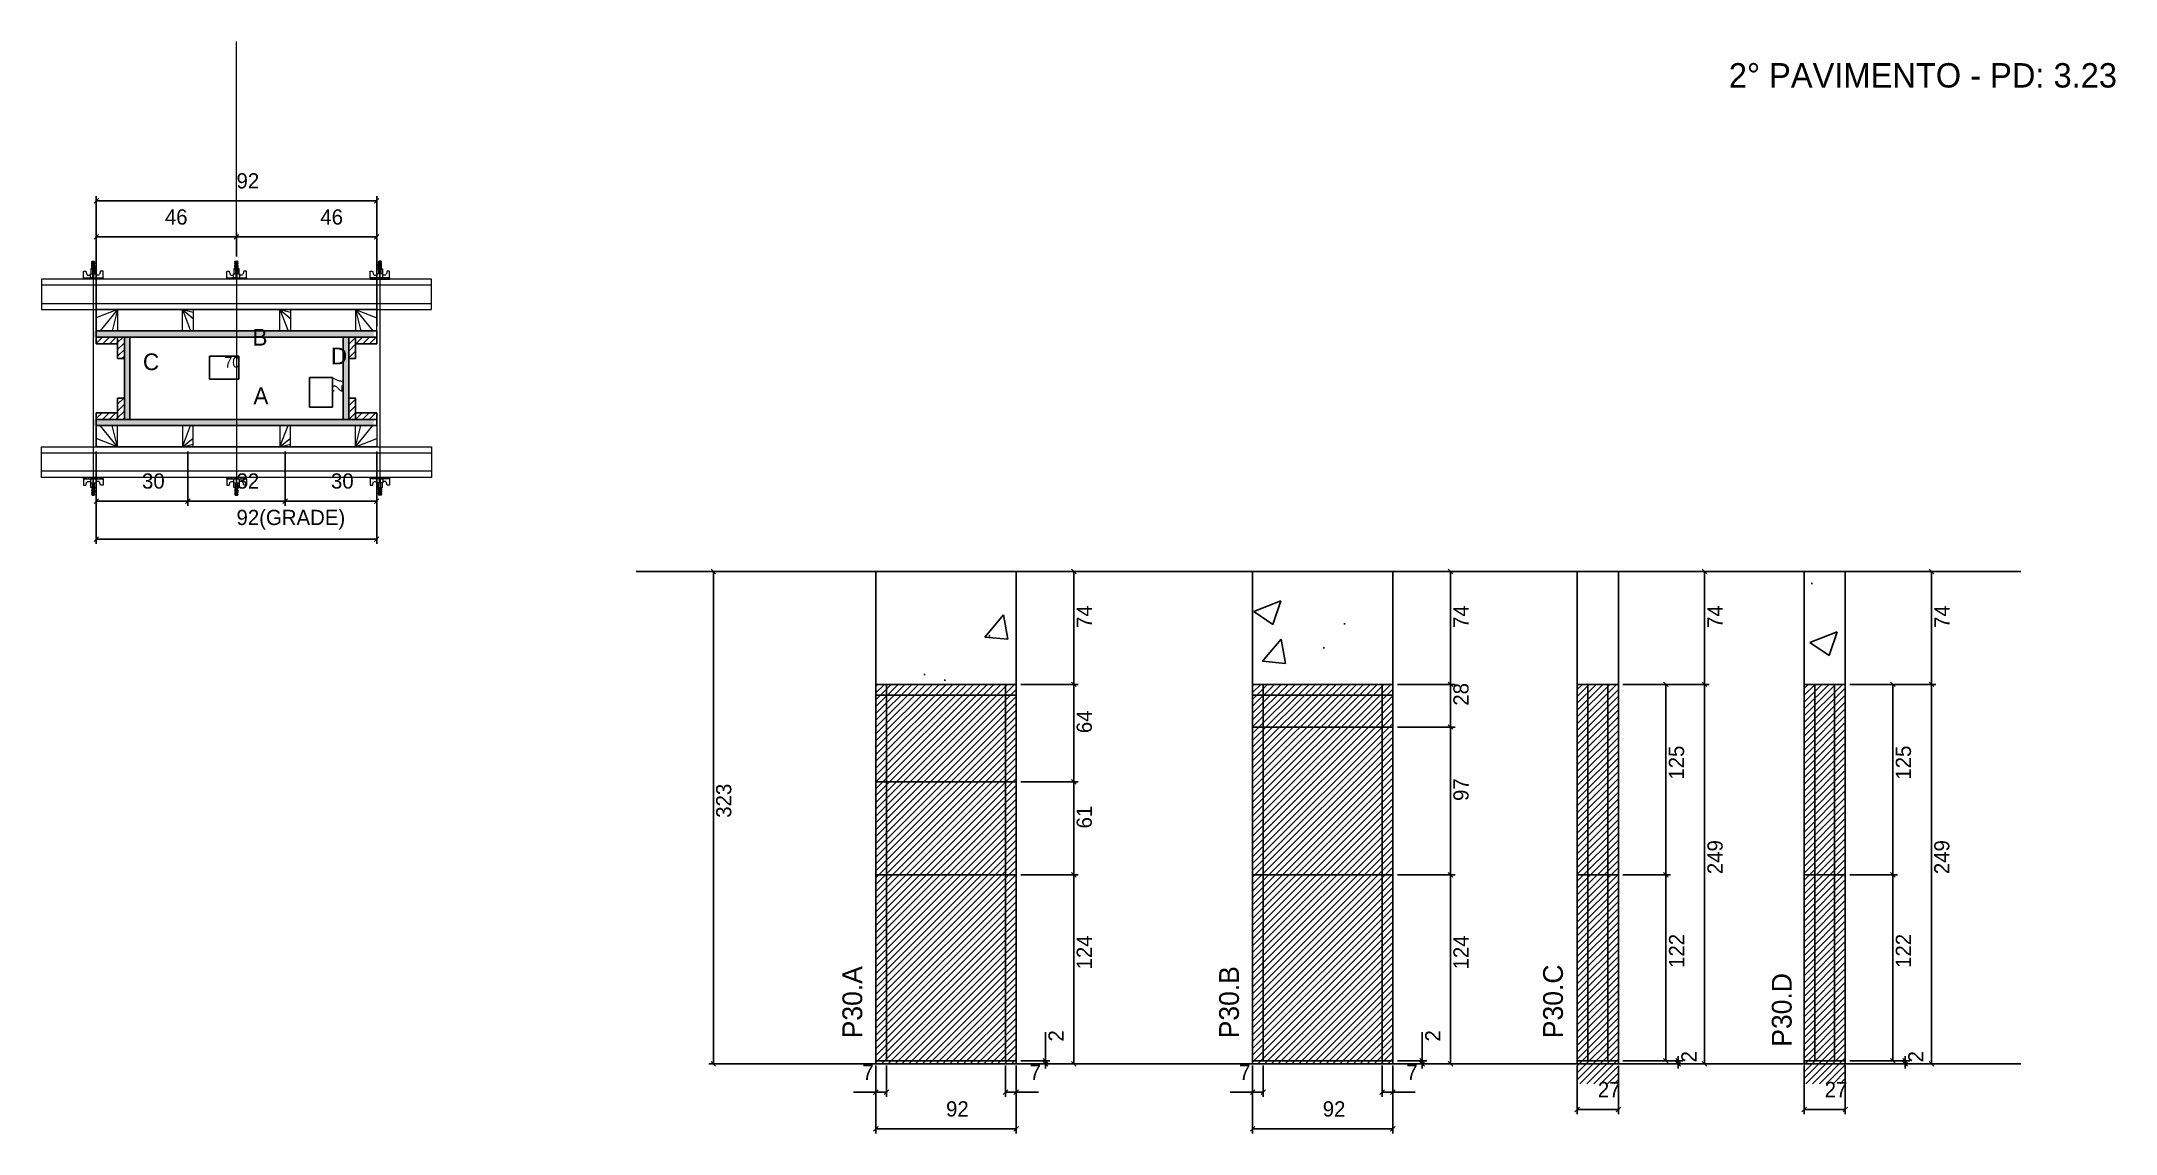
# Model space of a CAD drawing. Header units: metres. Extents: x 5088 to 6449, y 2747 to 3463.
import ezdxf

# ---------------------------------------------------------------- set-up
doc = ezdxf.new("R2010")
doc.units = ezdxf.units.M
for name, color, linetype in [('CHAPA', 7, 'Continuous'), ('COTA', 7, 'Continuous'), ('Hachura', 7, 'Continuous'), ('Madeira', 7, 'Continuous'), ('NIVEL 2° PAV.', 7, 'Continuous'), ('NOMENCLATURA', 7, 'Continuous'), ('Nível', 7, 'Continuous'), ('Painéis', 7, 'Continuous'), ('Perfil Metálico', 7, 'Continuous'), ('SARR_2.2x7', 7, 'Continuous'), ('SARRAFO', 7, 'Continuous'), ('Texto Seção', 7, 'Continuous'), ('TEXTO_GERAL', 7, 'Continuous')]:
    doc.layers.add(name, color=color, linetype=linetype)

msp = doc.modelspace()

# ---------------------------------------------------------------- hatches: boundary and pattern name
at = {"layer": 'COTA'}
h = msp.add_hatch(dxfattribs=at)
h.set_pattern_fill('AR-CONC')
h.paths.add_polyline_path([(5635.5, 3041.3), (5727.5, 3041.3), (5727.5, 3115.3), (5635.5, 3115.3), (5635.5, 3041.3)])
h = msp.add_hatch(dxfattribs=at)
h.set_pattern_fill('AR-CONC')
h.paths.add_polyline_path([(5882.7, 3041.3), (5974.7, 3041.3), (5974.7, 3115.3), (5882.7, 3115.3), (5882.7, 3041.3)])
h = msp.add_hatch(dxfattribs=at)
h.set_pattern_fill('AR-CONC')
h.paths.add_polyline_path([(6095.7, 3041.3), (6122.7, 3041.3), (6122.7, 3115.3), (6095.7, 3115.3), (6095.7, 3041.3)])
h = msp.add_hatch(dxfattribs=at)
h.set_pattern_fill('AR-CONC')
h.paths.add_polyline_path([(6244.6, 3041.3), (6271.6, 3041.3), (6271.6, 3115.3), (6244.6, 3115.3), (6244.6, 3041.3)])
at = {"layer": 'Hachura'}
h = msp.add_hatch(color=7, dxfattribs=at)
h.dxf.hatch_style = 1
h.paths.add_polyline_path([(5121.9, 3269.1), (5121.9, 3273.1), (5305.9, 3273.1), (5305.9, 3269.1), (5121.9, 3269.1), (5121.9, 3269.1)])
h = msp.add_hatch(dxfattribs=at)
h.set_pattern_fill('ANSI31')
h.paths.add_polyline_path([(5137.9, 3269.1), (5137.9, 3264.7), (5123.9, 3264.7), (5123.9, 3269.1), (5137.9, 3269.1)])
h = msp.add_hatch(dxfattribs=at)
h.set_pattern_fill('ANSI31')
h.paths.add_polyline_path([(5142.3, 3269.1), (5137.9, 3269.1), (5137.9, 3255.1), (5142.3, 3255.1), (5142.3, 3269.1)])
h = msp.add_hatch(color=7, dxfattribs=at)
h.dxf.hatch_style = 1
h.paths.add_polyline_path([(5145.9, 3269.1), (5142.3, 3269.1), (5142.3, 3215.1), (5145.9, 3215.1), (5145.9, 3269.1)])
h = msp.add_hatch(color=7, dxfattribs=at)
h.dxf.hatch_style = 1
h.paths.add_polyline_path([(5145.9, 3269.1), (5142.3, 3269.1), (5142.3, 3215.1), (5145.9, 3215.1), (5145.9, 3269.1)])
h = msp.add_hatch(color=7, dxfattribs=at)
h.dxf.hatch_style = 1
h.paths.add_polyline_path([(5289.5, 3269.1), (5285.9, 3269.1), (5285.9, 3215.1), (5289.5, 3215.1), (5289.5, 3269.1)])
h = msp.add_hatch(color=7, dxfattribs=at)
h.dxf.hatch_style = 1
h.paths.add_polyline_path([(5289.5, 3269.1), (5285.9, 3269.1), (5285.9, 3215.1), (5289.5, 3215.1), (5289.5, 3269.1)])
h = msp.add_hatch(dxfattribs=at)
h.set_pattern_fill('ANSI31')
h.paths.add_polyline_path([(5293.9, 3269.1), (5289.5, 3269.1), (5289.5, 3255.1), (5293.9, 3255.1), (5293.9, 3269.1)])
h = msp.add_hatch(dxfattribs=at)
h.set_pattern_fill('ANSI31')
h.paths.add_polyline_path([(5293.9, 3269.1), (5293.9, 3264.7), (5307.9, 3264.7), (5307.9, 3269.1), (5293.9, 3269.1)])
h = msp.add_hatch(dxfattribs=at)
h.set_pattern_fill('ANSI31')
h.paths.add_polyline_path([(5142.3, 3215.1), (5137.9, 3215.1), (5137.9, 3229.1), (5142.3, 3229.1), (5142.3, 3215.1)])
h = msp.add_hatch(dxfattribs=at)
h.set_pattern_fill('ANSI31')
h.paths.add_polyline_path([(5293.9, 3215.1), (5289.5, 3215.1), (5289.5, 3229.1), (5293.9, 3229.1), (5293.9, 3215.1)])
h = msp.add_hatch(color=7, dxfattribs=at)
h.dxf.hatch_style = 1
h.paths.add_polyline_path([(5121.9, 3215.1), (5121.9, 3211.1), (5305.9, 3211.1), (5305.9, 3215.1), (5121.9, 3215.1), (5121.9, 3215.1)])
h = msp.add_hatch(dxfattribs=at)
h.set_pattern_fill('ANSI31')
h.paths.add_polyline_path([(5137.9, 3215.1), (5137.9, 3219.5), (5123.9, 3219.5), (5123.9, 3215.1), (5137.9, 3215.1)])
h = msp.add_hatch(dxfattribs=at)
h.set_pattern_fill('ANSI31')
h.paths.add_polyline_path([(5293.9, 3215.1), (5293.9, 3219.5), (5307.9, 3219.5), (5307.9, 3215.1), (5293.9, 3215.1)])
h = msp.add_hatch(dxfattribs=at)
h.set_pattern_fill('ANSI31')
h.paths.add_polyline_path([(5727.5, 2792.3), (5727.5, 3041.3), (5635.5, 3041.3), (5635.5, 2792.3), (5727.5, 2792.3)])
h = msp.add_hatch(dxfattribs=at)
h.set_pattern_fill('ANSI31')
h.paths.add_polyline_path([(5974.7, 2792.3), (5974.7, 3041.3), (5882.7, 3041.3), (5882.7, 2792.3), (5974.7, 2792.3)])
h = msp.add_hatch(dxfattribs=at)
h.set_pattern_fill('ANSI31')
h.paths.add_polyline_path([(6122.7, 2779.3), (6122.7, 3041.3), (6095.7, 3041.3), (6095.7, 2779.3), (6122.7, 2779.3)])
h = msp.add_hatch(dxfattribs=at)
h.set_pattern_fill('ANSI31')
h.paths.add_polyline_path([(6271.6, 2779.3), (6271.6, 3041.3), (6244.6, 3041.3), (6244.6, 2779.3), (6271.6, 2779.3)])

# ---------------------------------------------------------------- linework, layer by layer
at = {"layer": 'CHAPA', "color": 1, "lineweight": 25}
for points in [[(5123.9, 3269.1), (5123.9, 3273.1), (5307.9, 3273.1), (5307.9, 3269.1)], [(5123.9, 3269.1), (5123.9, 3273.1), (5307.9, 3273.1), (5307.9, 3269.1)], [(5145.9, 3269.1), (5142.3, 3269.1), (5142.3, 3215.1), (5145.9, 3215.1)], [(5145.9, 3269.1), (5142.3, 3269.1), (5142.3, 3215.1), (5145.9, 3215.1)], [(5289.5, 3269.1), (5285.9, 3269.1), (5285.9, 3215.1), (5289.5, 3215.1)], [(5289.5, 3269.1), (5285.9, 3269.1), (5285.9, 3215.1), (5289.5, 3215.1)], [(5123.9, 3215.1), (5123.9, 3211.1), (5307.9, 3211.1), (5307.9, 3215.1)], [(5123.9, 3215.1), (5123.9, 3211.1), (5307.9, 3211.1), (5307.9, 3215.1)]]:
    msp.add_lwpolyline(points, close=True, dxfattribs=at)
at = {"layer": 'COTA', "color": 0, "lineweight": 25}
for p, q in [((5125.4, 3360), (5122.4, 3357)), ((5306.4, 3357), (5309.4, 3360)), ((5125.4, 3336.3), (5122.4, 3333.3)), ((5217.4, 3336.3), (5214.4, 3333.3)), ((5214.4, 3333.3), (5217.4, 3336.3)), ((5306.4, 3333.3), (5309.4, 3336.3)), ((5125.4, 3163), (5122.4, 3160)), ((5185.4, 3163), (5182.4, 3160)), ((5182.4, 3160), (5185.4, 3163)), ((5249.4, 3163), (5246.4, 3160)), ((5246.4, 3160), (5249.4, 3163)), ((5306.4, 3160), (5309.4, 3163)), ((5125.4, 3138), (5122.4, 3135)), ((5306.4, 3135), (5309.4, 3138)), ((5766.8, 3113.8), (5763.8, 3116.8)), ((6014, 3113.8), (6011, 3116.8)), ((6180.7, 3113.8), (6177.7, 3116.8)), ((6329.6, 3113.8), (6326.6, 3116.8)), ((5763.8, 3042.8), (5766.8, 3039.8)), ((5766.8, 3039.8), (5763.8, 3042.8)), ((6014, 3039.8), (6011, 3042.8)), ((6011, 3042.8), (6014, 3039.8)), ((6155.4, 3039.8), (6152.4, 3042.8)), ((6180.7, 3039.8), (6177.7, 3042.8)), ((6177.7, 3042.8), (6180.7, 3039.8)), ((6304.3, 3039.8), (6301.3, 3042.8)), ((6326.6, 3042.8), (6329.6, 3039.8)), ((6329.6, 3039.8), (6326.6, 3042.8)), ((6014, 3011.8), (6011, 3014.8)), ((6011, 3014.8), (6014, 3011.8)), ((5766.8, 2975.8), (5763.8, 2978.8)), ((5763.8, 2978.8), (5766.8, 2975.8)), ((5766.8, 2914.8), (5763.8, 2917.8)), ((5763.8, 2917.8), (5766.8, 2914.8)), ((6014, 2914.8), (6011, 2917.8)), ((6011, 2917.8), (6014, 2914.8)), ((6155.4, 2914.8), (6152.4, 2917.8)), ((6152.4, 2917.8), (6155.4, 2914.8)), ((6304.3, 2914.8), (6301.3, 2917.8)), ((6301.3, 2917.8), (6304.3, 2914.8)), ((5745.2, 2795.8), (5748.2, 2792.8)), ((5748.2, 2790.8), (5745.2, 2793.8)), ((5763.8, 2793.8), (5766.8, 2790.8)), ((5992.4, 2795.8), (5995.4, 2792.8)), ((5995.4, 2790.8), (5992.4, 2793.8)), ((6011, 2793.8), (6014, 2790.8)), ((6152.4, 2795.8), (6155.4, 2792.8)), ((6160.5, 2795.8), (6163.5, 2792.8)), ((6163.5, 2790.8), (6160.5, 2793.8)), ((6177.7, 2793.8), (6180.7, 2790.8)), ((6301.3, 2795.8), (6304.3, 2792.8)), ((6309.4, 2795.8), (6312.4, 2792.8)), ((6312.4, 2790.8), (6309.4, 2793.8)), ((6326.6, 2793.8), (6329.6, 2790.8)), ((5637, 2775.3), (5634, 2772.3)), ((5641, 2772.3), (5644, 2775.3)), ((5722, 2775.3), (5719, 2772.3)), ((5726, 2772.3), (5729, 2775.3)), ((5884.2, 2775.3), (5881.2, 2772.3)), ((5888.2, 2772.3), (5891.2, 2775.3)), ((5969.2, 2775.3), (5966.2, 2772.3)), ((5973.2, 2772.3), (5976.2, 2775.3)), ((6097.2, 2763.9), (6094.2, 2760.9)), ((6121.2, 2760.9), (6124.2, 2763.9)), ((6246.1, 2763.9), (6243.1, 2760.9)), ((6270.1, 2760.9), (6273.1, 2763.9)), ((5637, 2751.2), (5634, 2748.2)), ((5726, 2748.2), (5729, 2751.2)), ((5884.2, 2751.2), (5881.2, 2748.2)), ((5973.2, 2748.2), (5976.2, 2751.2))]:
    msp.add_line(p, q, dxfattribs=at)
at = {"layer": 'COTA', "color": 241, "lineweight": 25}
for p, q in [((5123.9, 3276.1), (5123.9, 3361.5)), ((5307.9, 3358.5), (5123.9, 3358.5)), ((5307.9, 3276.1), (5307.9, 3361.5)), ((5123.9, 3310.1), (5123.9, 3337.8)), ((5123.9, 3334.8), (5215.9, 3334.8)), ((5215.9, 3321.9), (5215.9, 3337.8)), ((5215.9, 3321.9), (5215.9, 3337.8)), ((5307.9, 3334.8), (5215.9, 3334.8)), ((5307.9, 3310.1), (5307.9, 3337.8)), ((5123.9, 3194.1), (5123.9, 3133.5)), ((5123.9, 3194.1), (5123.9, 3158.5)), ((5183.9, 3194.1), (5183.9, 3158.5)), ((5183.9, 3194.1), (5183.9, 3158.5)), ((5247.9, 3194.1), (5247.9, 3158.5)), ((5247.9, 3194.1), (5247.9, 3158.5)), ((5307.9, 3194.1), (5307.9, 3133.5)), ((5307.9, 3194.1), (5307.9, 3158.5)), ((5183.9, 3161.5), (5123.9, 3161.5)), ((5247.9, 3161.5), (5183.9, 3161.5)), ((5307.9, 3161.5), (5247.9, 3161.5)), ((5123.9, 3136.5), (5307.9, 3136.5)), ((5727.5, 3115.3), (5635.5, 3115.3)), ((5635.5, 3041.3), (5635.5, 3115.3)), ((5727.5, 3041.3), (5727.5, 3115.3)), ((5974.7, 3115.3), (5882.7, 3115.3)), ((5882.7, 3041.3), (5882.7, 3115.3)), ((5974.7, 3041.3), (5974.7, 3115.3))]:
    msp.add_line(p, q, dxfattribs=at)
at = {"layer": 'COTA', "color": 180, "lineweight": 25}
for p, q in [((5217.5, 3256.6), (5198.2, 3256.6)), ((5198.2, 3256.6), (5198.2, 3241.6)), ((5217.5, 3241.6), (5217.5, 3256.6)), ((5198.2, 3241.6), (5217.5, 3241.6)), ((5278.9, 3242.5), (5263.9, 3242.5)), ((5263.9, 3242.5), (5263.9, 3223.2)), ((5278.9, 3223.2), (5278.9, 3242.5)), ((5263.9, 3223.2), (5278.9, 3223.2))]:
    msp.add_line(p, q, dxfattribs=at)
at = {"layer": 'COTA', "color": 4, "lineweight": 25}
for p, q in [((5730.5, 3115.3), (5768.3, 3115.3)), ((5765.3, 3041.3), (5765.3, 3115.3)), ((5977.7, 3115.3), (6015.5, 3115.3)), ((6012.5, 3041.3), (6012.5, 3115.3)), ((6125.7, 3115.3), (6182.2, 3115.3)), ((6179.2, 3041.3), (6179.2, 3115.3)), ((6274.6, 3115.3), (6331.1, 3115.3)), ((6328.1, 3041.3), (6328.1, 3115.3)), ((5730.5, 3041.3), (5768.3, 3041.3)), ((5730.5, 3041.3), (5768.3, 3041.3)), ((5765.3, 2977.3), (5765.3, 3041.3)), ((5977.7, 3041.3), (6015.5, 3041.3)), ((5977.7, 3041.3), (6015.5, 3041.3)), ((6012.5, 3013.3), (6012.5, 3041.3)), ((6125.7, 3041.3), (6156.9, 3041.3)), ((6125.7, 3041.3), (6182.2, 3041.3)), ((6125.7, 3041.3), (6182.2, 3041.3)), ((6153.9, 2916.3), (6153.9, 3041.3)), ((6179.2, 3041.3), (6179.2, 2792.3)), ((6274.6, 3041.3), (6331.1, 3041.3)), ((6274.6, 3041.3), (6305.8, 3041.3)), ((6274.6, 3041.3), (6331.1, 3041.3)), ((6302.8, 2916.3), (6302.8, 3041.3)), ((6328.1, 3041.3), (6328.1, 2792.3)), ((5977.7, 3013.3), (6015.5, 3013.3)), ((5977.7, 3013.3), (6015.5, 3013.3)), ((6012.5, 2916.3), (6012.5, 3013.3)), ((5730.5, 2977.3), (5768.3, 2977.3)), ((5730.5, 2977.3), (5768.3, 2977.3)), ((5765.3, 2916.3), (5765.3, 2977.3)), ((5730.5, 2916.3), (5768.3, 2916.3)), ((5730.5, 2916.3), (5768.3, 2916.3)), ((5765.3, 2792.3), (5765.3, 2916.3)), ((5977.7, 2916.3), (6015.5, 2916.3)), ((5977.7, 2916.3), (6015.5, 2916.3)), ((6012.5, 2792.3), (6012.5, 2916.3)), ((6125.7, 2916.3), (6156.9, 2916.3)), ((6125.7, 2916.3), (6156.9, 2916.3)), ((6153.9, 2916.3), (6153.9, 2794.3)), ((6274.6, 2916.3), (6305.8, 2916.3)), ((6274.6, 2916.3), (6305.8, 2916.3)), ((6302.8, 2916.3), (6302.8, 2794.3)), ((5746.7, 2794.3), (5746.7, 2813.1)), ((5993.9, 2794.3), (5993.9, 2813.1)), ((5635.5, 2791.3), (5635.5, 2746.7)), ((5642.5, 2791.3), (5642.5, 2770.8)), ((5720.5, 2791.3), (5720.5, 2770.8)), ((5727.5, 2791.3), (5727.5, 2746.7)), ((5730.5, 2794.3), (5749.7, 2794.3)), ((5730.5, 2792.3), (5749.7, 2792.3)), ((5730.5, 2792.3), (5768.3, 2792.3)), ((5746.7, 2792.3), (5746.7, 2794.3)), ((5746.7, 2792.3), (5746.7, 2789.3)), ((5882.7, 2791.3), (5882.7, 2746.7)), ((5889.7, 2791.3), (5889.7, 2770.8)), ((5967.7, 2791.3), (5967.7, 2770.8)), ((5974.7, 2791.3), (5974.7, 2746.7)), ((5977.7, 2794.3), (5996.9, 2794.3)), ((5977.7, 2792.3), (5996.9, 2792.3)), ((5977.7, 2792.3), (6015.5, 2792.3)), ((5993.9, 2792.3), (5993.9, 2794.3)), ((5993.9, 2792.3), (5993.9, 2789.3)), ((6095.7, 2791.3), (6095.7, 2759.4)), ((6122.7, 2791.3), (6122.7, 2759.4)), ((6125.7, 2794.3), (6165, 2794.3)), ((6125.7, 2794.3), (6156.9, 2794.3)), ((6125.7, 2792.3), (6165, 2792.3)), ((6125.7, 2792.3), (6182.2, 2792.3)), ((6162, 2794.3), (6162, 2797.3)), ((6162, 2792.3), (6162, 2794.3)), ((6162, 2792.3), (6162, 2789.3)), ((6244.6, 2791.3), (6244.6, 2759.4)), ((6271.6, 2791.3), (6271.6, 2759.4)), ((6274.6, 2794.3), (6313.9, 2794.3)), ((6274.6, 2794.3), (6305.8, 2794.3)), ((6274.6, 2792.3), (6313.9, 2792.3)), ((6274.6, 2792.3), (6331.1, 2792.3)), ((6310.9, 2794.3), (6310.9, 2797.3)), ((6310.9, 2792.3), (6310.9, 2794.3)), ((6310.9, 2792.3), (6310.9, 2789.3)), ((5635.5, 2789.3), (5635.5, 2770.8)), ((5727.5, 2789.3), (5727.5, 2770.8)), ((5882.7, 2789.3), (5882.7, 2770.8)), ((5974.7, 2789.3), (5974.7, 2770.8)), ((5635.5, 2773.8), (5620.7, 2773.8)), ((5642.5, 2773.8), (5635.5, 2773.8)), ((5720.5, 2773.8), (5727.5, 2773.8)), ((5727.5, 2773.8), (5742.2, 2773.8)), ((5882.7, 2773.8), (5867.9, 2773.8)), ((5889.7, 2773.8), (5882.7, 2773.8)), ((5967.7, 2773.8), (5974.7, 2773.8)), ((5974.7, 2773.8), (5989.4, 2773.8)), ((5727.5, 2749.7), (5635.5, 2749.7)), ((5974.7, 2749.7), (5882.7, 2749.7)), ((6095.7, 2762.4), (6122.7, 2762.4)), ((6244.6, 2762.4), (6271.6, 2762.4))]:
    msp.add_line(p, q, dxfattribs=at)
at = {"layer": 'COTA', "color": 241, "lineweight": 25}
for points in [[(6122.7, 3041.3), (6122.7, 3115.3), (6095.7, 3115.3), (6095.7, 3041.3)], [(6271.6, 3041.3), (6271.6, 3115.3), (6244.6, 3115.3), (6244.6, 3041.3)]]:
    msp.add_lwpolyline(points, dxfattribs=at)
at = {"layer": 'Hachura', "color": 0, "lineweight": 9}
for p, q in [((5115.5, 3312.3), (5117.1, 3312.3)), ((5115.5, 3307.1), (5115.5, 3312.2)), ((5115.5, 3308), (5128.4, 3308)), ((5115.5, 3308), (5120.6, 3308)), ((5115.6, 3308), (5115.6, 3307.1)), ((5115.8, 3308), (5115.8, 3307.1)), ((5116.2, 3308), (5116.2, 3307.1)), ((5116.6, 3308), (5116.6, 3307.1)), ((5117.1, 3312.3), (5117.7, 3310.1)), ((5117.5, 3308), (5117.5, 3307.1)), ((5118, 3309.8), (5120, 3309.8)), ((5118.9, 3308), (5118.9, 3307.1)), ((5120, 3310.6), (5123.9, 3310.6)), ((5120, 3308), (5120, 3310.6)), ((5121.9, 3308), (5120, 3308)), ((5123.6, 3313.8), (5120.2, 3313.8)), ((5120.2, 3313.8), (5120.2, 3310.6)), ((5123.6, 3313.7), (5120.2, 3313.7)), ((5120.6, 3308), (5121.3, 3308)), ((5120.8, 3318.2), (5123, 3317.1)), ((5122.9, 3316.9), (5120.8, 3317.9)), ((5120.8, 3317), (5123, 3315.9)), ((5122.9, 3315.7), (5120.8, 3316.8)), ((5120.8, 3315.8), (5123, 3314.8)), ((5122.9, 3314.5), (5120.8, 3315.6)), ((5122, 3313.8), (5120.8, 3314.4)), ((5120.9, 3318.6), (5121.2, 3318.9)), ((5120.9, 3318.3), (5120.9, 3318.6)), ((5122.8, 3318.6), (5120.9, 3318.6)), ((5120.9, 3318.3), (5122.8, 3317.3)), ((5120.9, 3318.3), (5122.8, 3317.3)), ((5120.9, 3317.1), (5120.9, 3317.7)), ((5122.8, 3316.8), (5120.9, 3317.7)), ((5120.9, 3317.1), (5122.8, 3316.1)), ((5120.9, 3315.9), (5120.9, 3316.6)), ((5122.8, 3315.6), (5120.9, 3316.6)), ((5120.9, 3316.4), (5120.9, 3316.6)), ((5120.9, 3315.9), (5122.8, 3315)), ((5120.9, 3314.8), (5120.9, 3315.4)), ((5122.8, 3314.5), (5120.9, 3315.4)), ((5120.9, 3314.8), (5122.8, 3313.8)), ((5121.8, 3313.8), (5120.9, 3314.3)), ((5120.9, 3313.8), (5120.9, 3314.3)), ((5121, 3307.7), (5121, 3307.9)), ((5121, 3307.3), (5121, 3307.7)), ((5121.2, 3318.9), (5122.5, 3318.9)), ((5121.3, 3313.8), (5121.3, 3310.6)), ((5122.8, 3317.9), (5121.5, 3318.6)), ((5121.6, 3308), (5121.6, 3310)), ((5122.9, 3318), (5121.8, 3318.6)), ((5121.9, 3308), (5121.9, 3307.1)), ((5122.1, 3310), (5122.1, 3308)), ((5122.3, 3318.6), (5123, 3318.2)), ((5122.8, 3318.6), (5122.5, 3318.9)), ((5122.6, 3318.6), (5122.8, 3318.5)), ((5122.8, 3317.9), (5122.8, 3317.3)), ((5122.8, 3316.1), (5122.8, 3316.8)), ((5122.8, 3315.4), (5122.8, 3315.6)), ((5122.8, 3315.4), (5122.8, 3315)), ((5122.8, 3314.5), (5122.8, 3313.8)), ((5122.8, 3313.8), (5122.8, 3310.6)), ((5122.9, 3307.9), (5122.9, 3307.4)), ((5123.6, 3310.6), (5123.6, 3313.8)), ((5123.9, 3310.6), (5123.6, 3310.6)), ((5123.9, 3310.6), (5123.6, 3310.6)), ((5123.9, 3310.6), (5123.9, 3308)), ((5125.8, 3309.8), (5123.9, 3309.8)), ((5124.9, 3308), (5124.9, 3307.1)), ((5126.7, 3312.3), (5126.1, 3310.1)), ((5126.4, 3308), (5126.4, 3307.1)), ((5128.4, 3312.3), (5126.7, 3312.3)), ((5127.2, 3308), (5127.2, 3307.1)), ((5127.7, 3308), (5127.7, 3307.1)), ((5128, 3308), (5128, 3307.1)), ((5128.2, 3308), (5128.2, 3307.1)), ((5128.4, 3308), (5128.4, 3312.3)), ((5128.4, 3308), (5128.4, 3307.1)), ((5209.5, 3312.3), (5211.1, 3312.3)), ((5209.5, 3307.1), (5209.5, 3312.2)), ((5209.5, 3308), (5222.4, 3308)), ((5209.5, 3308), (5214.6, 3308)), ((5209.6, 3308), (5209.6, 3307.1)), ((5209.8, 3308), (5209.8, 3307.1)), ((5210.2, 3308), (5210.2, 3307.1)), ((5210.6, 3308), (5210.6, 3307.1)), ((5211.1, 3312.3), (5211.7, 3310.1)), ((5211.5, 3308), (5211.5, 3307.1)), ((5212, 3309.8), (5214, 3309.8)), ((5212.9, 3308), (5212.9, 3307.1)), ((5214, 3310.6), (5217.9, 3310.6)), ((5214, 3308), (5214, 3310.6)), ((5215.9, 3308), (5214, 3308)), ((5217.6, 3313.8), (5214.2, 3313.8)), ((5214.2, 3313.8), (5214.2, 3310.6)), ((5217.6, 3313.7), (5214.2, 3313.7)), ((5214.6, 3308), (5215.3, 3308)), ((5214.8, 3318.2), (5217, 3317.1)), ((5216.9, 3316.9), (5214.8, 3317.9)), ((5214.8, 3317), (5217, 3315.9)), ((5216.9, 3315.7), (5214.8, 3316.8)), ((5214.8, 3315.8), (5217, 3314.8)), ((5216.9, 3314.5), (5214.8, 3315.6)), ((5216, 3313.8), (5214.8, 3314.4)), ((5214.9, 3318.6), (5215.2, 3318.9)), ((5214.9, 3318.3), (5214.9, 3318.6)), ((5216.8, 3318.6), (5214.9, 3318.6)), ((5214.9, 3318.3), (5216.8, 3317.3)), ((5214.9, 3318.3), (5216.8, 3317.3)), ((5214.9, 3317.1), (5214.9, 3317.7)), ((5216.8, 3316.8), (5214.9, 3317.7)), ((5214.9, 3317.1), (5216.8, 3316.1)), ((5214.9, 3315.9), (5214.9, 3316.6)), ((5216.8, 3315.6), (5214.9, 3316.6)), ((5214.9, 3316.4), (5214.9, 3316.6)), ((5214.9, 3315.9), (5216.8, 3315)), ((5214.9, 3314.8), (5214.9, 3315.4)), ((5216.8, 3314.5), (5214.9, 3315.4)), ((5214.9, 3314.8), (5216.8, 3313.8)), ((5215.8, 3313.8), (5214.9, 3314.3)), ((5214.9, 3313.8), (5214.9, 3314.3)), ((5215, 3307.7), (5215, 3307.9)), ((5215, 3307.3), (5215, 3307.7)), ((5215.2, 3318.9), (5216.5, 3318.9)), ((5215.3, 3313.8), (5215.3, 3310.6)), ((5216.8, 3317.9), (5215.5, 3318.6)), ((5215.6, 3308), (5215.6, 3310)), ((5216.9, 3318), (5215.8, 3318.6)), ((5215.9, 3308), (5215.9, 3307.1)), ((5216.1, 3310), (5216.1, 3308)), ((5216.3, 3318.6), (5217, 3318.2)), ((5216.8, 3318.6), (5216.5, 3318.9)), ((5216.6, 3318.6), (5216.8, 3318.5)), ((5216.8, 3317.9), (5216.8, 3317.3)), ((5216.8, 3316.1), (5216.8, 3316.8)), ((5216.8, 3315.4), (5216.8, 3315.6)), ((5216.8, 3315.4), (5216.8, 3315)), ((5216.8, 3314.5), (5216.8, 3313.8)), ((5216.8, 3313.8), (5216.8, 3310.6)), ((5216.9, 3307.9), (5216.9, 3307.4)), ((5217.6, 3310.6), (5217.6, 3313.8)), ((5217.9, 3310.6), (5217.6, 3310.6)), ((5217.9, 3310.6), (5217.6, 3310.6)), ((5217.9, 3310.6), (5217.9, 3308)), ((5219.8, 3309.8), (5217.9, 3309.8)), ((5218.9, 3308), (5218.9, 3307.1)), ((5220.7, 3312.3), (5220.1, 3310.1)), ((5220.4, 3308), (5220.4, 3307.1)), ((5222.4, 3312.3), (5220.7, 3312.3)), ((5221.2, 3308), (5221.2, 3307.1)), ((5221.7, 3308), (5221.7, 3307.1)), ((5222, 3308), (5222, 3307.1)), ((5222.2, 3308), (5222.2, 3307.1)), ((5222.4, 3308), (5222.4, 3312.3)), ((5222.4, 3308), (5222.4, 3307.1)), ((5303.5, 3308), (5303.5, 3312.3)), ((5303.5, 3312.3), (5305.2, 3312.3)), ((5316.4, 3308), (5303.5, 3308)), ((5303.5, 3308), (5303.5, 3307.1)), ((5303.6, 3308), (5303.6, 3307.1)), ((5303.8, 3308), (5303.8, 3307.1)), ((5304.2, 3308), (5304.2, 3307.1)), ((5304.6, 3308), (5304.6, 3307.1)), ((5305.2, 3312.3), (5305.7, 3310.1)), ((5305.5, 3308), (5305.5, 3307.1)), ((5306, 3309.8), (5308, 3309.8)), ((5306.9, 3308), (5306.9, 3307.1)), ((5311.9, 3310.6), (5308, 3310.6)), ((5308, 3310.6), (5308, 3308)), ((5308, 3310.6), (5308.2, 3310.6)), ((5308, 3310.6), (5308.2, 3310.6)), ((5308.2, 3313.8), (5311.6, 3313.8)), ((5308.2, 3310.6), (5308.2, 3313.8)), ((5308.2, 3313.7), (5311.6, 3313.7)), ((5309.5, 3318.6), (5308.9, 3318.2)), ((5308.9, 3318), (5310.1, 3318.6)), ((5311, 3318.2), (5308.9, 3317.1)), ((5308.9, 3316.9), (5311.1, 3317.9)), ((5311, 3317), (5308.9, 3315.9)), ((5308.9, 3315.7), (5311.1, 3316.8)), ((5311, 3315.8), (5308.9, 3314.8)), ((5308.9, 3314.5), (5311.1, 3315.6)), ((5308.9, 3307.9), (5308.9, 3307.4)), ((5309, 3318.6), (5309.3, 3318.9)), ((5309.3, 3318.6), (5309, 3318.5)), ((5309, 3317.9), (5310.3, 3318.6)), ((5309, 3318.6), (5311, 3318.6)), ((5311, 3318.3), (5309, 3317.3)), ((5311, 3318.3), (5309, 3317.3)), ((5309, 3317.9), (5309, 3317.3)), ((5309, 3316.8), (5311, 3317.7)), ((5311, 3317.1), (5309, 3316.1)), ((5309, 3316.1), (5309, 3316.8)), ((5309, 3315.6), (5311, 3316.6)), ((5311, 3315.9), (5309, 3315)), ((5309, 3315.4), (5309, 3315.6)), ((5309, 3315.4), (5309, 3315)), ((5309, 3314.5), (5311, 3315.4)), ((5311, 3314.8), (5309, 3313.8)), ((5309, 3314.5), (5309, 3313.8)), ((5309, 3313.8), (5309, 3310.6)), ((5310.6, 3318.9), (5309.3, 3318.9)), ((5309.7, 3310), (5309.7, 3308)), ((5309.8, 3313.8), (5311.1, 3314.4)), ((5309.9, 3308), (5311.9, 3308)), ((5309.9, 3308), (5309.9, 3307.1)), ((5310.1, 3313.8), (5311, 3314.3)), ((5310.2, 3308), (5310.2, 3310)), ((5311, 3318.6), (5310.6, 3318.9)), ((5310.6, 3313.8), (5310.6, 3310.6)), ((5311.2, 3308), (5310.6, 3308)), ((5310.9, 3307.7), (5310.9, 3307.9)), ((5310.9, 3307.3), (5310.9, 3307.7)), ((5311, 3318.3), (5311, 3318.6)), ((5311, 3317.1), (5311, 3317.7)), ((5311, 3315.9), (5311, 3316.6)), ((5311, 3316.4), (5311, 3316.6)), ((5311, 3314.8), (5311, 3315.4)), ((5311, 3313.8), (5311, 3314.3)), ((5316.4, 3308), (5311.2, 3308)), ((5311.6, 3313.8), (5311.6, 3310.6)), ((5311.9, 3308), (5311.9, 3310.6)), ((5313.8, 3309.8), (5311.9, 3309.8)), ((5313, 3308), (5313, 3307.1)), ((5314.7, 3312.3), (5314.1, 3310.1)), ((5314.4, 3308), (5314.4, 3307.1)), ((5316.4, 3312.3), (5314.7, 3312.3)), ((5315.2, 3308), (5315.2, 3307.1)), ((5315.7, 3308), (5315.7, 3307.1)), ((5316, 3308), (5316, 3307.1)), ((5316.2, 3308), (5316.2, 3307.1)), ((5316.4, 3307.1), (5316.4, 3312.2)), ((5128.4, 3307.1), (5115.5, 3307.1)), ((5127.4, 3307.1), (5119.6, 3307.1)), ((5222.4, 3307.1), (5209.5, 3307.1)), ((5221.4, 3307.1), (5213.6, 3307.1)), ((5303.5, 3307.1), (5316.4, 3307.1)), ((5304.4, 3307.1), (5312.2, 3307.1)), ((5128.4, 3177.1), (5115.5, 3177.1)), ((5115.5, 3177.1), (5115.5, 3172)), ((5115.5, 3176.2), (5128.4, 3176.2)), ((5115.5, 3176.2), (5120.6, 3176.2)), ((5115.5, 3171.9), (5117.1, 3171.9)), ((5115.6, 3176.2), (5115.6, 3177.1)), ((5115.8, 3176.2), (5115.8, 3177.1)), ((5116.2, 3176.2), (5116.2, 3177.1)), ((5116.6, 3176.2), (5116.6, 3177.1)), ((5117.1, 3171.9), (5117.7, 3174.2)), ((5117.5, 3176.2), (5117.5, 3177.1)), ((5118, 3174.4), (5120, 3174.4)), ((5118.9, 3176.2), (5118.9, 3177.1)), ((5127.4, 3177.1), (5119.6, 3177.1)), ((5121.9, 3176.2), (5120, 3176.2)), ((5120, 3176.2), (5120, 3173.6)), ((5120, 3173.6), (5123.9, 3173.6)), ((5120.2, 3170.4), (5120.2, 3173.6)), ((5120.6, 3176.2), (5121.3, 3176.2)), ((5121, 3177), (5121, 3176.5)), ((5121, 3176.5), (5121, 3176.3)), ((5121.3, 3170.4), (5121.3, 3173.6)), ((5121.6, 3176.2), (5121.6, 3174.2)), ((5121.9, 3176.2), (5121.9, 3177.1)), ((5122.1, 3174.2), (5122.1, 3176.2)), ((5122.8, 3170.4), (5122.8, 3173.6)), ((5122.9, 3176.3), (5122.9, 3176.8)), ((5123.6, 3173.6), (5123.6, 3170.4)), ((5123.9, 3173.6), (5123.6, 3173.6)), ((5123.9, 3173.6), (5123.6, 3173.6)), ((5123.9, 3173.6), (5123.9, 3176.2)), ((5125.8, 3174.4), (5123.9, 3174.4)), ((5124.9, 3176.2), (5124.9, 3177.1)), ((5126.7, 3171.9), (5126.1, 3174.2)), ((5126.4, 3176.2), (5126.4, 3177.1)), ((5128.4, 3171.9), (5126.7, 3171.9)), ((5127.2, 3176.2), (5127.2, 3177.1)), ((5127.7, 3176.2), (5127.7, 3177.1)), ((5128, 3176.2), (5128, 3177.1)), ((5128.2, 3176.2), (5128.2, 3177.1)), ((5128.4, 3176.2), (5128.4, 3177.1)), ((5128.4, 3176.2), (5128.4, 3171.9)), ((5222.4, 3177.1), (5209.5, 3177.1)), ((5209.5, 3177.1), (5209.5, 3172)), ((5209.5, 3176.2), (5222.4, 3176.2)), ((5209.5, 3176.2), (5214.6, 3176.2)), ((5209.5, 3171.9), (5211.1, 3171.9)), ((5209.6, 3176.2), (5209.6, 3177.1)), ((5209.8, 3176.2), (5209.8, 3177.1)), ((5210.2, 3176.2), (5210.2, 3177.1)), ((5210.6, 3176.2), (5210.6, 3177.1)), ((5211.1, 3171.9), (5211.7, 3174.2)), ((5211.5, 3176.2), (5211.5, 3177.1)), ((5212, 3174.4), (5214, 3174.4)), ((5212.9, 3176.2), (5212.9, 3177.1)), ((5221.4, 3177.1), (5213.6, 3177.1)), ((5215.9, 3176.2), (5214, 3176.2)), ((5214, 3176.2), (5214, 3173.6)), ((5214, 3173.6), (5217.9, 3173.6)), ((5214.2, 3170.4), (5214.2, 3173.6)), ((5214.6, 3176.2), (5215.3, 3176.2)), ((5215, 3177), (5215, 3176.5)), ((5215, 3176.5), (5215, 3176.3)), ((5215.3, 3170.4), (5215.3, 3173.6)), ((5215.6, 3176.2), (5215.6, 3174.2)), ((5215.9, 3176.2), (5215.9, 3177.1)), ((5216.1, 3174.2), (5216.1, 3176.2)), ((5216.8, 3170.4), (5216.8, 3173.6)), ((5216.9, 3176.3), (5216.9, 3176.8)), ((5217.6, 3173.6), (5217.6, 3170.4)), ((5217.9, 3173.6), (5217.6, 3173.6)), ((5217.9, 3173.6), (5217.6, 3173.6)), ((5217.9, 3173.6), (5217.9, 3176.2)), ((5219.8, 3174.4), (5217.9, 3174.4)), ((5218.9, 3176.2), (5218.9, 3177.1)), ((5220.7, 3171.9), (5220.1, 3174.2)), ((5220.4, 3176.2), (5220.4, 3177.1)), ((5222.4, 3171.9), (5220.7, 3171.9)), ((5221.2, 3176.2), (5221.2, 3177.1)), ((5221.7, 3176.2), (5221.7, 3177.1)), ((5222, 3176.2), (5222, 3177.1)), ((5222.2, 3176.2), (5222.2, 3177.1)), ((5222.4, 3176.2), (5222.4, 3177.1)), ((5222.4, 3176.2), (5222.4, 3171.9)), ((5303.5, 3177.1), (5316.4, 3177.1)), ((5303.5, 3176.2), (5303.5, 3177.1)), ((5316.4, 3176.2), (5303.5, 3176.2)), ((5303.5, 3176.2), (5303.5, 3171.9)), ((5303.5, 3171.9), (5305.2, 3171.9)), ((5303.6, 3176.2), (5303.6, 3177.1)), ((5303.8, 3176.2), (5303.8, 3177.1)), ((5304.2, 3176.2), (5304.2, 3177.1)), ((5304.4, 3177.1), (5312.2, 3177.1)), ((5304.6, 3176.2), (5304.6, 3177.1)), ((5305.2, 3171.9), (5305.7, 3174.2)), ((5305.5, 3176.2), (5305.5, 3177.1)), ((5306, 3174.4), (5308, 3174.4)), ((5306.9, 3176.2), (5306.9, 3177.1)), ((5308, 3173.6), (5308, 3176.2)), ((5311.9, 3173.6), (5308, 3173.6)), ((5308, 3173.6), (5308.2, 3173.6)), ((5308, 3173.6), (5308.2, 3173.6)), ((5308.2, 3173.6), (5308.2, 3170.4)), ((5308.9, 3176.3), (5308.9, 3176.8)), ((5309, 3170.4), (5309, 3173.6)), ((5309.7, 3174.2), (5309.7, 3176.2)), ((5309.9, 3176.2), (5309.9, 3177.1)), ((5309.9, 3176.2), (5311.9, 3176.2)), ((5310.2, 3176.2), (5310.2, 3174.2)), ((5311.2, 3176.2), (5310.6, 3176.2)), ((5310.6, 3170.4), (5310.6, 3173.6)), ((5310.9, 3177), (5310.9, 3176.5)), ((5310.9, 3176.5), (5310.9, 3176.3)), ((5316.4, 3176.2), (5311.2, 3176.2)), ((5311.6, 3170.4), (5311.6, 3173.6)), ((5311.9, 3176.2), (5311.9, 3173.6)), ((5313.8, 3174.4), (5311.9, 3174.4)), ((5313, 3176.2), (5313, 3177.1)), ((5314.7, 3171.9), (5314.1, 3174.2)), ((5314.4, 3176.2), (5314.4, 3177.1)), ((5316.4, 3171.9), (5314.7, 3171.9)), ((5315.2, 3176.2), (5315.2, 3177.1)), ((5315.7, 3176.2), (5315.7, 3177.1)), ((5316, 3176.2), (5316, 3177.1)), ((5316.2, 3176.2), (5316.2, 3177.1)), ((5316.4, 3177.1), (5316.4, 3172)), ((5123.6, 3170.5), (5120.2, 3170.5)), ((5123.6, 3170.4), (5120.2, 3170.4)), ((5122, 3170.4), (5120.8, 3169.8)), ((5122.9, 3169.7), (5120.8, 3168.6)), ((5120.8, 3168.4), (5123, 3169.4)), ((5122.9, 3168.5), (5120.8, 3167.4)), ((5120.8, 3167.2), (5123, 3168.3)), ((5122.9, 3167.3), (5120.8, 3166.3)), ((5120.8, 3166), (5123, 3167.1)), ((5120.9, 3169.4), (5122.8, 3170.4)), ((5121.8, 3170.4), (5120.9, 3169.9)), ((5120.9, 3170.4), (5120.9, 3169.9)), ((5122.8, 3169.8), (5120.9, 3168.8)), ((5120.9, 3169.4), (5120.9, 3168.8)), ((5120.9, 3168.3), (5122.8, 3169.2)), ((5122.8, 3168.6), (5120.9, 3167.6)), ((5120.9, 3168.3), (5120.9, 3167.6)), ((5120.9, 3167.1), (5122.8, 3168.1)), ((5120.9, 3167.8), (5120.9, 3167.6)), ((5122.8, 3167.4), (5120.9, 3166.5)), ((5120.9, 3167.1), (5120.9, 3166.5)), ((5120.9, 3165.9), (5122.8, 3166.9)), ((5120.9, 3165.9), (5122.8, 3166.9)), ((5120.9, 3165.9), (5120.9, 3165.6)), ((5120.9, 3165.6), (5121.2, 3165.3)), ((5122.8, 3165.6), (5120.9, 3165.6)), ((5121.2, 3165.3), (5122.5, 3165.3)), ((5122.8, 3166.3), (5121.5, 3165.6)), ((5122.9, 3166.2), (5121.8, 3165.6)), ((5122.3, 3165.6), (5123, 3166)), ((5122.8, 3165.6), (5122.5, 3165.3)), ((5122.6, 3165.6), (5122.8, 3165.8)), ((5122.8, 3169.8), (5122.8, 3170.4)), ((5122.8, 3168.8), (5122.8, 3169.2)), ((5122.8, 3168.8), (5122.8, 3168.6)), ((5122.8, 3168.1), (5122.8, 3167.4)), ((5122.8, 3166.3), (5122.8, 3166.9)), ((5217.6, 3170.5), (5214.2, 3170.5)), ((5217.6, 3170.4), (5214.2, 3170.4)), ((5216, 3170.4), (5214.8, 3169.8)), ((5216.9, 3169.7), (5214.8, 3168.6)), ((5214.8, 3168.4), (5217, 3169.4)), ((5216.9, 3168.5), (5214.8, 3167.4)), ((5214.8, 3167.2), (5217, 3168.3)), ((5216.9, 3167.3), (5214.8, 3166.3)), ((5214.8, 3166), (5217, 3167.1)), ((5214.9, 3169.4), (5216.8, 3170.4)), ((5215.8, 3170.4), (5214.9, 3169.9)), ((5214.9, 3170.4), (5214.9, 3169.9)), ((5216.8, 3169.8), (5214.9, 3168.8)), ((5214.9, 3169.4), (5214.9, 3168.8)), ((5214.9, 3168.3), (5216.8, 3169.2)), ((5216.8, 3168.6), (5214.9, 3167.6)), ((5214.9, 3168.3), (5214.9, 3167.6)), ((5214.9, 3167.1), (5216.8, 3168.1)), ((5214.9, 3167.8), (5214.9, 3167.6)), ((5216.8, 3167.4), (5214.9, 3166.5)), ((5214.9, 3167.1), (5214.9, 3166.5)), ((5214.9, 3165.9), (5216.8, 3166.9)), ((5214.9, 3165.9), (5216.8, 3166.9)), ((5214.9, 3165.9), (5214.9, 3165.6)), ((5214.9, 3165.6), (5215.2, 3165.3)), ((5216.8, 3165.6), (5214.9, 3165.6)), ((5215.2, 3165.3), (5216.5, 3165.3)), ((5216.8, 3166.3), (5215.5, 3165.6)), ((5216.9, 3166.2), (5215.8, 3165.6)), ((5216.3, 3165.6), (5217, 3166)), ((5216.8, 3165.6), (5216.5, 3165.3)), ((5216.6, 3165.6), (5216.8, 3165.8)), ((5216.8, 3169.8), (5216.8, 3170.4)), ((5216.8, 3168.8), (5216.8, 3169.2)), ((5216.8, 3168.8), (5216.8, 3168.6)), ((5216.8, 3168.1), (5216.8, 3167.4)), ((5216.8, 3166.3), (5216.8, 3166.9)), ((5308.2, 3170.5), (5311.6, 3170.5)), ((5308.2, 3170.4), (5311.6, 3170.4)), ((5308.9, 3169.7), (5311.1, 3168.6)), ((5311, 3168.4), (5308.9, 3169.4)), ((5308.9, 3168.5), (5311.1, 3167.4)), ((5311, 3167.2), (5308.9, 3168.3)), ((5308.9, 3167.3), (5311.1, 3166.3)), ((5311, 3166), (5308.9, 3167.1)), ((5308.9, 3166.2), (5310.1, 3165.6)), ((5309.5, 3165.6), (5308.9, 3166)), ((5309, 3169.8), (5309, 3170.4)), ((5311, 3169.4), (5309, 3170.4)), ((5309, 3169.8), (5311, 3168.8)), ((5309, 3168.8), (5309, 3169.2)), ((5311, 3168.3), (5309, 3169.2)), ((5309, 3168.8), (5309, 3168.6)), ((5309, 3168.6), (5311, 3167.6)), ((5309, 3168.1), (5309, 3167.4)), ((5311, 3167.1), (5309, 3168.1)), ((5309, 3167.4), (5311, 3166.5)), ((5311, 3165.9), (5309, 3166.9)), ((5309, 3166.3), (5309, 3166.9)), ((5311, 3165.9), (5309, 3166.9)), ((5309, 3166.3), (5310.3, 3165.6)), ((5309.3, 3165.6), (5309, 3165.8)), ((5309, 3165.6), (5309.3, 3165.3)), ((5309, 3165.6), (5311, 3165.6)), ((5310.6, 3165.3), (5309.3, 3165.3)), ((5309.8, 3170.4), (5311.1, 3169.8)), ((5310.1, 3170.4), (5311, 3169.9)), ((5311, 3165.6), (5310.6, 3165.3)), ((5311, 3170.4), (5311, 3169.9)), ((5311, 3169.4), (5311, 3168.8)), ((5311, 3168.3), (5311, 3167.6)), ((5311, 3167.8), (5311, 3167.6)), ((5311, 3167.1), (5311, 3166.5)), ((5311, 3165.9), (5311, 3165.6))]:
    msp.add_line(p, q, dxfattribs=at)
at = {"layer": 'Hachura', "color": 251, "lineweight": 9}
for p, q in [((5121.9, 3317.9), (5121.9, 3170.1)), ((5215.9, 3317.9), (5215.9, 3170.1)), ((5309.9, 3317.9), (5309.9, 3170.1))]:
    msp.add_line(p, q, dxfattribs=at)
at = {"layer": 'Madeira', "color": 126, "lineweight": 18}
for p, q in [((5137.9, 3287.1), (5123.9, 3281.7)), ((5137.9, 3287.1), (5126.4, 3273.1)), ((5137.9, 3287.1), (5134.4, 3273.1)), ((5180.4, 3287.1), (5187.4, 3281.4)), ((5180.4, 3287.1), (5187.4, 3285.4)), ((5180.4, 3287.1), (5185.8, 3273.1)), ((5244.4, 3287.1), (5251.4, 3281.4)), ((5244.4, 3287.1), (5251.4, 3285.4)), ((5244.4, 3287.1), (5249.8, 3273.1)), ((5293.9, 3287.1), (5305.4, 3273.1)), ((5293.9, 3287.1), (5297.4, 3273.1)), ((5293.9, 3287.1), (5307.9, 3281.7)), ((5137.9, 3197.1), (5123.9, 3202.5)), ((5137.9, 3197.1), (5126.4, 3211.1)), ((5137.9, 3197.1), (5134.4, 3211.1)), ((5180.4, 3197.1), (5185.8, 3211.1)), ((5180.4, 3197.1), (5187.4, 3202.8)), ((5180.4, 3197.1), (5187.4, 3198.8)), ((5244.4, 3197.1), (5249.8, 3211.1)), ((5244.4, 3197.1), (5251.4, 3202.8)), ((5244.4, 3197.1), (5251.4, 3198.8)), ((5293.9, 3197.1), (5305.4, 3211.1)), ((5293.9, 3197.1), (5297.4, 3211.1)), ((5293.9, 3197.1), (5307.9, 3202.5))]:
    msp.add_line(p, q, dxfattribs=at)
for points in [[(5123.9, 3287.1), (5123.9, 3273.1), (5307.9, 3273.1), (5307.9, 3287.1)], [(5137.9, 3287.1), (5137.9, 3273.1), (5123.9, 3273.1), (5123.9, 3287.1)], [(5180.4, 3287.1), (5187.4, 3287.1), (5187.4, 3273.1), (5180.4, 3273.1)], [(5244.4, 3287.1), (5251.4, 3287.1), (5251.4, 3273.1), (5244.4, 3273.1)], [(5293.9, 3287.1), (5293.9, 3273.1), (5307.9, 3273.1), (5307.9, 3287.1)], [(5123.9, 3197.1), (5123.9, 3211.1), (5307.9, 3211.1), (5307.9, 3197.1)], [(5137.9, 3197.1), (5137.9, 3211.1), (5123.9, 3211.1), (5123.9, 3197.1)], [(5180.4, 3197.1), (5187.4, 3197.1), (5187.4, 3211.1), (5180.4, 3211.1)], [(5244.4, 3197.1), (5251.4, 3197.1), (5251.4, 3211.1), (5244.4, 3211.1)], [(5293.9, 3197.1), (5293.9, 3211.1), (5307.9, 3211.1), (5307.9, 3197.1)]]:
    msp.add_lwpolyline(points, close=True, dxfattribs=at)
at = {"layer": 'NIVEL 2° PAV.', "color": 0, "lineweight": 25}
for p, q in [((5530.3, 3113.8), (5527.3, 3116.8)), ((5527.3, 2793.8), (5530.3, 2790.8))]:
    msp.add_line(p, q, dxfattribs=at)
at = {"layer": 'NIVEL 2° PAV.', "color": 4, "lineweight": 25}
for p, q in [((5525.6, 3115.3), (5531.8, 3115.3)), ((5528.8, 2792.3), (5528.8, 3115.3)), ((5551.5, 2792.3), (5525.8, 2792.3))]:
    msp.add_line(p, q, dxfattribs=at)
at = {"layer": 'Nível', "color": 4, "lineweight": 25}
for p, q in [((5478.1, 3115.3), (6386.7, 3115.3)), ((5546.8, 2792.3), (6386.7, 2792.3))]:
    msp.add_line(p, q, dxfattribs=at)
at = {"layer": 'Painéis', "color": 200, "lineweight": 25}
for p, q in [((5635.5, 3041.3), (5635.5, 2792.3)), ((5727.5, 3041.3), (5635.5, 3041.3)), ((5727.5, 2792.3), (5727.5, 3041.3)), ((5882.7, 3041.3), (5882.7, 2792.3)), ((5974.7, 3041.3), (5882.7, 3041.3)), ((5974.7, 2792.3), (5974.7, 3041.3)), ((6095.7, 3041.3), (6095.7, 2794.3)), ((6122.7, 3041.3), (6095.7, 3041.3)), ((6122.7, 2794.3), (6122.7, 3041.3)), ((6244.6, 3041.3), (6244.6, 2794.3)), ((6271.6, 3041.3), (6244.6, 3041.3)), ((6271.6, 2794.3), (6271.6, 3041.3)), ((5882.7, 3013.3), (5974.7, 3013.3)), ((5727.5, 2977.3), (5635.5, 2977.3)), ((5727.5, 2916.3), (5635.5, 2916.3)), ((5974.7, 2916.3), (5882.7, 2916.3)), ((6122.7, 2916.3), (6095.7, 2916.3)), ((6271.6, 2916.3), (6244.6, 2916.3)), ((5635.5, 2794.3), (5727.5, 2794.3)), ((5882.7, 2794.3), (5974.7, 2794.3)), ((6095.7, 2794.3), (6122.7, 2794.3)), ((6244.6, 2794.3), (6271.6, 2794.3))]:
    msp.add_line(p, q, dxfattribs=at)
for points in [[(5285.9, 3215.1), (5285.9, 3269.1), (5145.9, 3269.1), (5145.9, 3215.1)], [(5727.5, 2794.3), (5635.5, 2794.3), (5635.5, 2792.3), (5727.5, 2792.3)], [(5974.7, 2794.3), (5882.7, 2794.3), (5882.7, 2792.3), (5974.7, 2792.3)], [(6095.7, 2794.3), (6122.7, 2794.3), (6122.7, 2792.3), (6095.7, 2792.3)], [(6244.6, 2794.3), (6271.6, 2794.3), (6271.6, 2792.3), (6244.6, 2792.3)]]:
    msp.add_lwpolyline(points, close=True, dxfattribs=at)
at = {"layer": 'Perfil Metálico', "color": 224, "lineweight": 18}
for points in [[(5087.9, 3307.1), (5087.9, 3287.1), (5343.9, 3287.1), (5343.9, 3307.1)], [(5343.9, 3291.1), (5343.9, 3303.1), (5087.9, 3303.1), (5087.9, 3291.1)], [(5087.9, 3177.1), (5087.9, 3197.1), (5343.9, 3197.1), (5343.9, 3177.1)], [(5343.9, 3193.1), (5343.9, 3181.1), (5087.9, 3181.1), (5087.9, 3193.1)]]:
    msp.add_lwpolyline(points, close=True, dxfattribs=at)
at = {"layer": 'SARR_2.2x7', "color": 40, "lineweight": 25}
for p, q in [((5642.5, 2916.3), (5642.5, 3041.3)), ((5720.5, 2916.3), (5720.5, 3041.3)), ((5889.7, 3013.3), (5889.7, 3041.3)), ((5967.7, 3013.3), (5967.7, 3041.3)), ((6102.7, 3041.3), (6102.7, 2794.3)), ((6115.7, 3041.3), (6115.7, 2794.3)), ((6251.6, 3041.3), (6251.6, 2794.3)), ((6264.6, 3041.3), (6264.6, 2794.3)), ((5727.5, 3034.3), (5635.5, 3034.3)), ((5974.7, 3034.3), (5882.7, 3034.3)), ((5889.7, 2916.3), (5889.7, 3013.3)), ((5967.7, 2916.3), (5967.7, 3013.3)), ((5642.5, 2794.3), (5642.5, 2916.3)), ((5720.5, 2794.3), (5720.5, 2916.3)), ((5889.7, 2794.3), (5889.7, 2916.3)), ((5967.7, 2794.3), (5967.7, 2916.3))]:
    msp.add_line(p, q, dxfattribs=at)
at = {"layer": 'SARRAFO', "color": 251, "lineweight": 25}
for points in [[(5123.9, 3264.7), (5137.9, 3264.7), (5137.9, 3269.1), (5123.9, 3269.1)], [(5137.9, 3255.1), (5137.9, 3269.1), (5142.3, 3269.1), (5142.3, 3255.1)], [(5289.5, 3255.1), (5289.5, 3269.1), (5293.9, 3269.1), (5293.9, 3255.1)], [(5307.9, 3264.7), (5293.9, 3264.7), (5293.9, 3269.1), (5307.9, 3269.1)], [(5137.9, 3229.1), (5137.9, 3215.1), (5142.3, 3215.1), (5142.3, 3229.1)], [(5289.5, 3229.1), (5289.5, 3215.1), (5293.9, 3215.1), (5293.9, 3229.1)], [(5123.9, 3219.5), (5137.9, 3219.5), (5137.9, 3215.1), (5123.9, 3215.1)], [(5307.9, 3219.5), (5293.9, 3219.5), (5293.9, 3215.1), (5307.9, 3215.1)]]:
    msp.add_lwpolyline(points, close=True, dxfattribs=at)
at = {"layer": 'Texto Seção', "color": 252, "lineweight": 15}
msp.add_line((5215.9, 3338), (5215.9, 3463), dxfattribs=at)

# ---------------------------------------------------------------- texts
at = {"layer": 'COTA', "color": 241, "lineweight": 25}
for s, p in [('92', (5215.9, 3366.6)), ('46', (5168.9, 3342.9)), ('46', (5270.9, 3342.9)), ('30', (5153.9, 3169.7)), ('32', (5215.9, 3169.7)), ('30', (5277.9, 3169.7)), ('92(GRADE)', (5215.9, 3145.8))]:
    msp.add_text(s, height=10, dxfattribs=at).set_placement(p)
at = {"layer": 'COTA', "color": 1, "lineweight": 25}
msp.add_text('70', height=7, dxfattribs=at).set_placement((5207.9, 3249.1))
msp.add_text('27', height=7, rotation=90, dxfattribs=at).set_placement((5285.4, 3232.8))
at = {"layer": 'COTA', "color": 240, "lineweight": 25}
for s, p in [('74', (5777.2, 3078.3)), ('74', (6024.4, 3078.3)), ('74', (6191.1, 3078.3)), ('74', (6340, 3078.3)), ('28', (6024.4, 3027.3)), ('64', (5777.2, 3009.3)), ('125', (6165.8, 2978.8)), ('125', (6314.7, 2978.8)), ('97', (6024.4, 2964.8)), ('61', (5777.2, 2946.8)), ('249', (6191.1, 2916.8)), ('249', (6339.9, 2916.8)), ('124', (5777.2, 2854.3)), ('124', (6024.4, 2854.3)), ('122', (6165.9, 2855.3)), ('122', (6314.7, 2855.3)), ('2', (5758.7, 2807)), ('2', (6005.9, 2807)), ('2', (6174, 2793.3)), ('2', (6322.9, 2793.3))]:
    msp.add_text(s, height=10, rotation=90, dxfattribs=at).set_placement(p)
for s, p in [('7', (5626.6, 2781.8)), ('7', (5736.3, 2781.8)), ('7', (5873.8, 2781.8)), ('7', (5983.5, 2781.8)), ('27', (6109.2, 2770.5)), ('27', (6258.1, 2770.5)), ('92', (5681.5, 2757.8)), ('92', (5928.7, 2757.8))]:
    msp.add_text(s, height=10, dxfattribs=at).set_placement(p)
at = {"layer": 'NIVEL 2° PAV.', "color": 240, "lineweight": 25}
msp.add_text('323', height=10, rotation=90, dxfattribs=at).set_placement((5540.6, 2953.8))
at = {"layer": 'NOMENCLATURA', "color": 2, "lineweight": 25}
msp.add_text('2° PAVIMENTO - PD: 3.23', height=16, dxfattribs=at).set_placement((6195.2, 3432.8))
at = {"layer": 'Texto Seção', "color": 7, "lineweight": 15}
for s, p in [('P30.A', (5626.5, 2809.1)), ('P30.B', (5873.7, 2809.1)), ('P30.C', (6086.3, 2809.2)), ('P30.D', (6236.4, 2803.6))]:
    msp.add_text(s, height=13, rotation=90, dxfattribs=at).set_placement(p)
at = {"layer": 'TEXTO_GERAL', "color": 7, "lineweight": 25}
for s, p in [('B', (5226.4, 3263.5)), ('C', (5154.5, 3247.4)), ('D', (5277.9, 3251.2)), ('A', (5227, 3225.1))]:
    msp.add_text(s, height=11, dxfattribs=at).set_placement(p)

doc.saveas('drawing.dxf')
